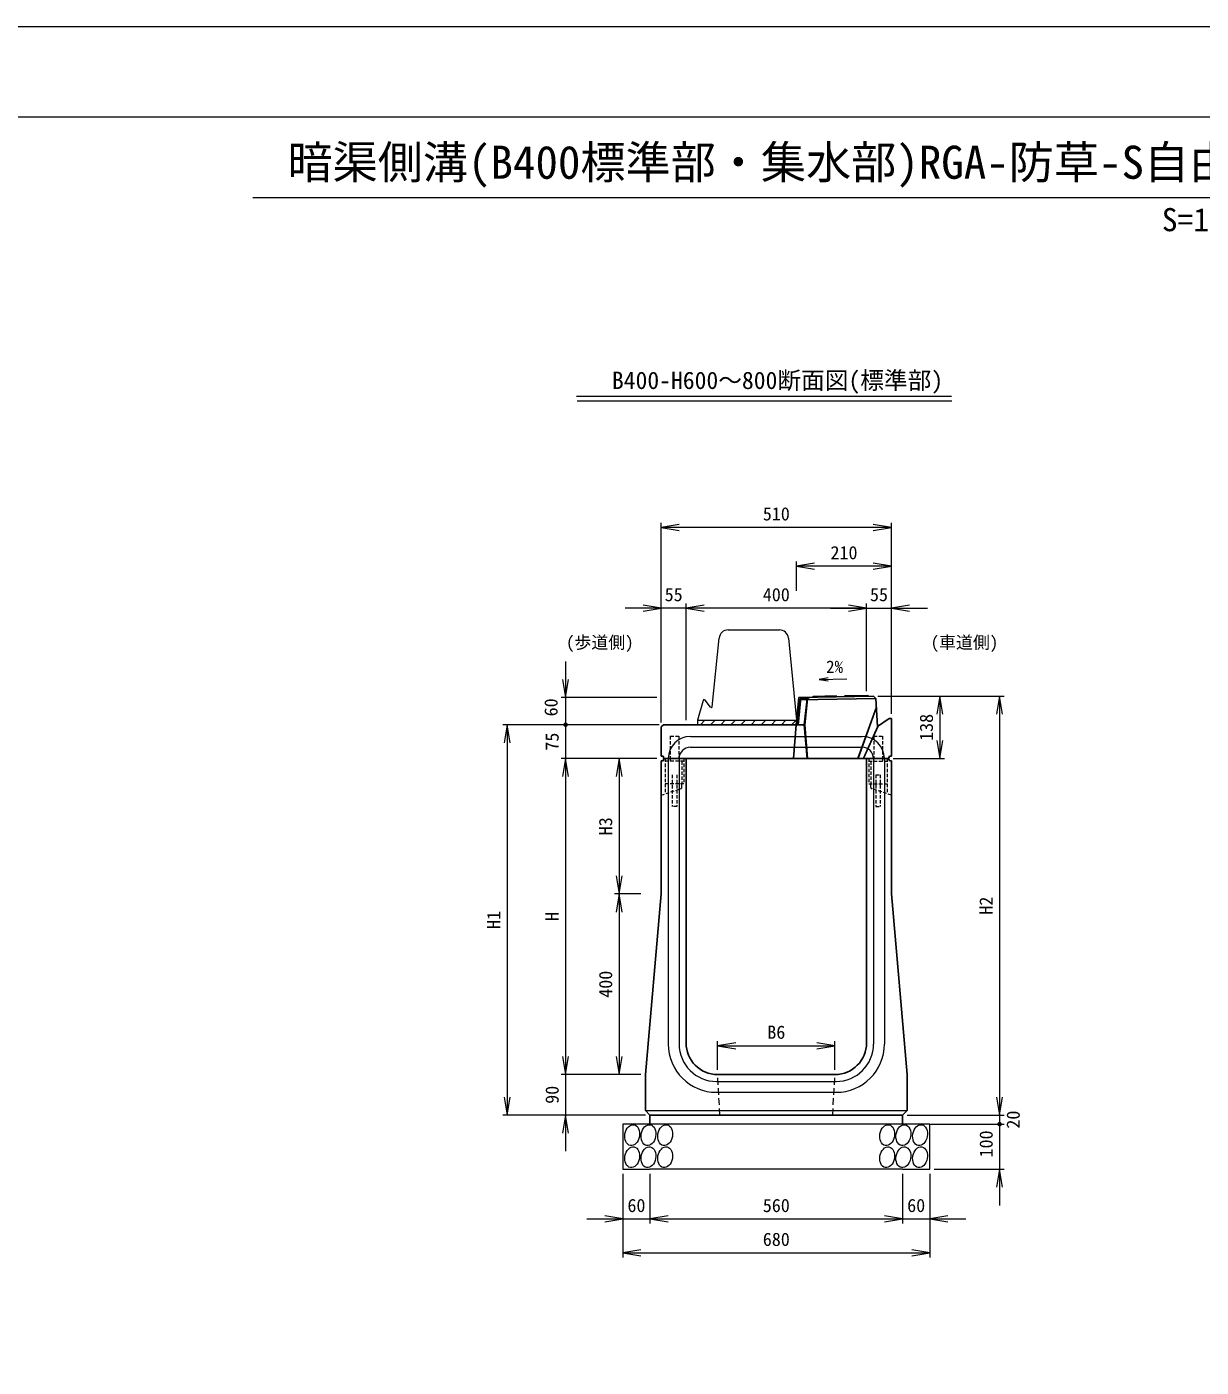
# Model space of a CAD drawing. Units: millimetres at full size, sheet at 1:20. Extents: x 0 to 8400, y 0 to 5940.
# Drawn here: x 2603 to 5206, y 2970 to 5940 of the extents above; entities that cross this region are included whole.
import ezdxf
from ezdxf.enums import TextEntityAlignment as Align

# ---------------------------------------------------------------- set-up
doc = ezdxf.new("R2010")
doc.units = ezdxf.units.MM
doc.header["$LTSCALE"] = 20
doc.linetypes.add('USER1', pattern=[0.5625, 0.375, -0.1875])
doc.linetypes.add('USER2', pattern=[1.125, 0.75, -0.375])
for name, color, linetype, lineweight in [('0_2', 7, 'Continuous', 25), ('1', 7, 'Continuous', 9), ('ACC(細線）', 4, 'USER1', 13), ('CON2(細線）', 6, 'Continuous', 13), ('CON（太線）', 1, 'Continuous', 25), ('WORKLAYER', 2, 'Continuous', 25), ('寸法線', 7, 'Continuous', 9), ('構造物-寸法', 7, 'Continuous', 9)]:
    doc.layers.add(name, color=color, linetype=linetype, lineweight=lineweight)
doc.styles.add('ＭＳ ゴシック', font='')
doc.styles.get('ＭＳ ゴシック').set_extended_font_data('MS Gothic')

# ---------------------------------------------------------------- blocks, each defined once
blk = doc.blocks.new('open_arrow')
at = {"color": 0, "linetype": 'Continuous', "lineweight": -2}
blk.add_lwpolyline([(7.5, 1.25), (0, 0), (7.5, -1.25)], dxfattribs=at)
blk = doc.blocks.new('filled_dot')
at = {"color": 0, "linetype": 'Continuous', "lineweight": -2, "const_width": 1.25}
blk.add_lwpolyline([(-0.625, 0, 1), (0.625, 0, 1)], format="xyb", close=True, dxfattribs=at)

msp = doc.modelspace()

# ---------------------------------------------------------------- linework, layer by layer
at = {"layer": '0_2', "lineweight": 13}
for p, q in [((4157.24, 4603.55), (4271.04, 4603.55)), ((4122.14, 4433.52), (4137.34, 4585.54)), ((4290.94, 4585.54), (4309.14, 4403.55)), ((4101.66, 4447.22), (4089.14, 4403.55)), ((4118.57, 4432.49), (4106.39, 4448.13)), ((4089.14, 4403.55), (4089.14, 4393.55)), ((4089.14, 4403.55), (4309.14, 4403.55))]:
    msp.add_line(p, q, dxfattribs=at)
at = {"layer": '0_2', "color": 3}
for p, q in [((4333.42, 4450.81), (4318.42, 4450.81)), ((4327.21, 4393.55), (4333.42, 4450.81)), ((4336.62, 4454.05), (4333.42, 4450.81)), ((4308.14, 4393.55), (4301.93, 4318.55)), ((4327.21, 4393.55), (4308.14, 4393.55)), ((4327.21, 4393.55), (4333.42, 4318.55))]:
    msp.add_line(p, q, dxfattribs=at)
at = {"layer": '0_2', "lineweight": 13}
for centre, radius, start, end in [((4157.24, 4583.55), 20, 90, 174.28941), ((4270.88, 4583.55), 20, 5.71059, 90), ((4104.26, 4446.47), 2.7, 37.91649, 164), ((4120.15, 4433.72), 2, 217.91649, 354.28941)]:
    msp.add_arc(centre, radius, start, end, dxfattribs=at)
at = {"layer": '1'}
for p, q in [((3821.47, 5121.33), (4652.36, 5121.33)), ((3822.59, 5111.24), (4653.48, 5111.24))]:
    msp.add_line(p, q, dxfattribs=at)
at = {"layer": 'ACC(細線）', "lineweight": 9}
for p, q in [((4029.14, 4368.55), (4048.14, 4368.55)), ((4029.14, 4368.55), (4029.14, 4318.55)), ((4048.14, 4368.55), (4048.14, 4318.55)), ((4480.14, 4368.55), (4499.14, 4368.55)), ((4480.14, 4368.55), (4480.14, 4318.55)), ((4499.14, 4368.55), (4499.14, 4318.55))]:
    msp.add_line(p, q, dxfattribs=at)
at = {"layer": 'ACC(細線）'}
for p, q in [((4059.14, 4318.55), (4018.14, 4318.55)), ((4018.14, 4318.55), (4018.14, 4262.55)), ((4059.14, 4318.55), (4018.14, 4318.55)), ((4059.14, 4318.55), (4018.14, 4318.55)), ((4059.14, 4312.55), (4018.14, 4312.55)), ((4028.64, 4318.55), (4028.64, 4312.55)), ((4048.64, 4318.55), (4048.64, 4312.55)), ((4054.64, 4312.55), (4054.64, 4262.55)), ((4059.14, 4318.55), (4059.14, 4262.55)), ((4469.14, 4318.55), (4510.14, 4318.55)), ((4469.14, 4318.55), (4469.14, 4262.55)), ((4469.14, 4318.55), (4510.14, 4318.55)), ((4469.14, 4318.55), (4510.14, 4318.55)), ((4469.14, 4312.55), (4510.14, 4312.55)), ((4473.64, 4312.55), (4473.64, 4262.55)), ((4479.64, 4318.55), (4479.64, 4312.55)), ((4499.64, 4318.55), (4499.64, 4312.55)), ((4510.14, 4318.55), (4510.14, 4262.55)), ((4033.64, 4282.55), (4033.64, 4212.55)), ((4043.64, 4282.55), (4043.64, 4212.55)), ((4484.64, 4282.55), (4484.64, 4212.55)), ((4484.64, 4282.55), (4494.64, 4282.55)), ((4494.64, 4282.55), (4494.64, 4212.55)), ((4009.14, 4237.55), (4052.57, 4251.87)), ((4018.14, 4262.55), (4018.14, 4240.52)), ((4059.14, 4262.55), (4018.14, 4262.55)), ((4054.64, 4254.72), (4054.64, 4262.55)), ((4469.14, 4262.55), (4510.14, 4262.55)), ((4473.64, 4254.72), (4473.64, 4262.55)), ((4519.14, 4237.55), (4475.7, 4251.87)), ((4510.14, 4262.55), (4510.14, 4240.52)), ((4043.64, 4212.55), (4033.64, 4212.55)), ((4484.64, 4212.55), (4494.64, 4212.55))]:
    msp.add_line(p, q, dxfattribs=at)
for centre, start, end in [((4051.64, 4254.72), 288.24585, 0), ((4476.64, 4254.72), 180, 251.75415)]:
    msp.add_arc(centre, 3, start, end, dxfattribs=at)
at = {"layer": 'CON2(細線）'}
for p, q in [((4073.64, 4367.55), (4454.64, 4367.55)), ((4073.64, 4343.55), (4454.64, 4343.55)), ((4024.64, 4318.55), (4024.64, 3686.05)), ((4048.64, 4318.55), (4048.64, 3686.05)), ((4479.64, 4318.55), (4479.64, 3686.05)), ((4503.64, 4318.55), (4503.64, 3686.05)), ((4131.64, 3603.05), (4396.64, 3603.05)), ((4131.64, 3579.05), (4396.64, 3579.05)), ((3974.14, 3538.55), (4554.14, 3538.55))]:
    msp.add_line(p, q, dxfattribs=at)
at = {"layer": 'CON2(細線）', "linetype": 'USER2'}
for p, q in [((4139.14, 3528.55), (4134.14, 3618.55)), ((4389.14, 3528.55), (4394.14, 3618.55))]:
    msp.add_line(p, q, dxfattribs=at)
at = {"layer": 'CON2(細線）'}
for centre, radius, start, end in [((4073.64, 4318.55), 49, 90, 180), ((4454.64, 4318.55), 49, 0, 90), ((4073.64, 4318.55), 25, 90, 180), ((4454.64, 4318.55), 25, 0, 90), ((4131.64, 3686.05), 107, 180, 270), ((4131.64, 3686.05), 83, 180, 270), ((4396.64, 3686.05), 107, 270, 0), ((4396.64, 3686.05), 83, 270, 0)]:
    msp.add_arc(centre, radius, start, end, dxfattribs=at)
at = {"layer": 'CON（太線）'}
for p, q in [((4314.14, 4453.65), (4479.42, 4456.8)), ((4346.14, 4456.26), (4397.14, 4457.23)), ((4416.14, 4457.59), (4467.14, 4458.56)), ((4479.42, 4456.8), (4484.44, 4451.8)), ((4314.14, 4453.65), (4308.14, 4393.55)), ((4315.16, 4450.81), (4309.47, 4393.87)), ((4318.67, 4453.73), (4312.66, 4393.55)), ((4484.44, 4451.8), (4488.08, 4389.31)), ((4514.14, 4407.55), (4488.08, 4389.31)), ((4519.14, 4407.55), (4514.14, 4407.55)), ((4519.14, 4407.55), (4519.14, 4323.55)), ((4014.14, 4393.55), (4009.14, 4388.55)), ((4009.14, 4388.55), (4009.14, 4323.55)), ((4014.14, 4393.55), (4308.14, 4393.55)), ((4487.88, 4392.83), (4489.6, 4390.37)), ((4013.14, 4323.55), (4009.14, 4323.55)), ((4013.14, 4313.55), (4009.14, 4313.55)), ((4009.14, 4313.55), (4009.14, 4018.55)), ((4013.14, 4323.55), (4015.14, 4318.55)), ((4013.14, 4313.55), (4015.14, 4318.55)), ((4015.14, 4318.55), (4064.14, 4318.55)), ((4015.14, 4318.55), (4064.14, 4318.55)), ((4015.14, 4318.55), (4064.14, 4318.55)), ((4015.14, 4318.55), (4513.14, 4318.55)), ((4064.14, 4318.55), (4064.14, 3688.55)), ((4464.14, 4318.55), (4513.14, 4318.55)), ((4464.14, 4318.55), (4464.14, 3688.55)), ((4464.14, 4318.55), (4513.14, 4318.55)), ((4464.14, 4318.55), (4513.14, 4318.55)), ((4515.14, 4323.55), (4513.14, 4318.55)), ((4515.14, 4313.55), (4513.14, 4318.55)), ((4515.14, 4313.55), (4513.14, 4318.55)), ((4515.14, 4323.55), (4519.14, 4323.55)), ((4515.14, 4313.55), (4519.14, 4313.55)), ((4515.14, 4313.55), (4519.14, 4313.55)), ((4519.14, 4313.55), (4519.14, 4018.55)), ((3974.14, 3618.55), (4009.14, 4018.55)), ((4554.14, 3618.55), (4519.14, 4018.55)), ((3974.14, 3618.55), (3974.14, 3538.55)), ((4394.14, 3618.55), (4134.14, 3618.55)), ((4554.14, 3618.55), (4554.14, 3538.55)), ((3974.14, 3538.55), (3984.14, 3528.55)), ((4544.14, 3528.55), (4554.14, 3538.55)), ((4544.14, 3528.55), (3984.14, 3528.55)), ((3984.14, 3528.55), (3984.14, 3508.55)), ((4544.14, 3528.55), (4544.14, 3508.55))]:
    msp.add_line(p, q, dxfattribs=at)
at = {"layer": 'CON（太線）', "color": 2}
msp.add_line((4313.63, 4448.54), (4484.44, 4451.8), dxfattribs=at)
at = {"layer": 'CON（太線）'}
for centre, start, end in [((4134.14, 3688.55), 180, 270), ((4394.14, 3688.55), 270, 0)]:
    msp.add_arc(centre, 70, start, end, dxfattribs=at)
at = {"layer": 'WORKLAYER', "color": 3}
msp.add_line((4312.66, 4393.55), (4318.67, 4453.73), dxfattribs=at)
at = {"layer": 'WORKLAYER'}
for p, q in [((4332.42, 4450.81), (4326.21, 4393.55)), ((4335.6, 4454.03), (4332.42, 4450.81)), ((4332.42, 4318.55), (4326.21, 4393.55))]:
    msp.add_line(p, q, dxfattribs=at)
at = {"layer": '寸法線'}
for p, q in [((4378.72, 4497.65), (4358.78, 4493.94)), ((4358.78, 4493.94), (4420.7, 4495.12)), ((4358.78, 4493.94), (4378.84, 4490.99))]:
    msp.add_line(p, q, dxfattribs=at)
at = {"layer": '構造物-寸法'}
for p, q in [((3104.05, 5561.58), (5721.45, 5561.58)), ((4009.14, 4398.55), (4009.14, 4840.88)), ((4519.14, 4830.88), (4009.14, 4830.88)), ((4519.14, 4417.55), (4519.14, 4840.88)), ((4309.14, 4690.53), (4309.14, 4754.88)), ((4519.14, 4549.05), (4519.14, 4754.88)), ((4519.14, 4744.88), (4309.14, 4744.88)), ((4144.13, 4651.93), (3929.14, 4651.93)), ((4009.14, 4398.55), (4009.14, 4661.93)), ((4064.13, 4403.55), (4064.13, 4661.93)), ((4064.13, 4403.55), (4064.13, 4661.93)), ((4464.14, 4651.93), (4064.13, 4651.93)), ((4384.14, 4651.93), (4599.14, 4651.93)), ((4464.14, 4468.51), (4464.14, 4661.93)), ((4464.14, 4468.16), (4464.14, 4661.93)), ((4519.14, 4417.55), (4519.14, 4661.93)), ((3797.1, 4533.65), (3797.1, 4393.55)), ((4489.42, 4456.8), (4769.06, 4456.8)), ((4489.42, 4456.8), (4636.68, 4456.8)), ((4626.68, 4456.8), (4626.68, 4318.55)), ((4759.06, 4456.8), (4759.06, 3528.55)), ((3999.14, 4453.65), (3787.1, 4453.65)), ((4315.16, 4450.81), (4318.34, 4450.49)), ((4485.58, 4432.56), (4444.28, 4318.55)), ((4485.71, 4429.99), (4445.34, 4318.55)), ((4096, 4393.55), (4106, 4403.55)), ((4118.45, 4393.55), (4128.45, 4403.55)), ((4140.9, 4393.55), (4150.9, 4403.55)), ((4163.35, 4393.55), (4173.35, 4403.55)), ((4185.8, 4393.55), (4195.8, 4403.55)), ((4208.25, 4393.55), (4218.25, 4403.55)), ((4230.7, 4393.55), (4240.7, 4403.55)), ((4253.15, 4393.55), (4263.15, 4403.55)), ((4275.61, 4393.55), (4285.6, 4403.55)), ((4298.06, 4393.55), (4308.06, 4403.55)), ((3964.14, 4393.55), (3657.64, 4393.55)), ((3667.64, 4393.55), (3667.64, 3528.55)), ((4004.14, 4393.55), (3787.1, 4393.55)), ((4004.14, 4393.55), (3787.1, 4393.55)), ((3797.1, 4393.55), (3797.1, 4238.55)), ((4308.14, 4393.55), (4327.21, 4393.55)), ((4312.66, 4393.55), (4309.47, 4393.87)), ((4488.07, 4389.41), (4456.55, 4318.55)), ((4489.6, 4390.37), (4457.65, 4318.55)), ((3964.14, 4318.55), (3787.1, 4318.55)), ((3999.14, 4318.55), (3787.1, 4318.55)), ((3797.1, 4318.55), (3797.1, 3618.55)), ((3964.14, 4318.55), (3905.68, 4318.55)), ((3915.68, 4318.55), (3915.68, 4018.55)), ((4523.14, 4318.55), (4636.68, 4318.55)), ((3964.14, 4018.55), (3905.68, 4018.55)), ((3964.14, 4018.55), (3905.68, 4018.55)), ((3915.68, 4018.55), (3915.68, 3618.55)), ((3797.1, 3698.55), (3797.1, 3448.55)), ((4134.14, 3628.55), (4134.14, 3692.33)), ((4394.14, 3628.55), (4394.14, 3692.33)), ((4134.14, 3682.33), (4394.14, 3682.33)), ((3964.14, 3618.55), (3787.1, 3618.55)), ((3964.14, 3618.55), (3787.1, 3618.55)), ((3964.14, 3618.55), (3905.68, 3618.55)), ((4759.06, 3608.55), (4759.06, 3428.55)), ((3974.14, 3528.55), (3657.64, 3528.55)), ((3974.14, 3528.55), (3787.1, 3528.55)), ((3984.14, 3508.55), (3924.14, 3508.55)), ((3924.14, 3508.55), (3924.14, 3408.55)), ((4544.14, 3508.55), (3984.14, 3508.55)), ((4604.14, 3508.55), (4544.14, 3508.55)), ((4554.14, 3528.55), (4769.06, 3528.55)), ((4554.14, 3528.55), (4769.06, 3528.55)), ((4604.14, 3408.55), (4604.14, 3508.55)), ((4606.12, 3508.55), (4769.06, 3508.55)), ((4614.14, 3508.55), (4769.06, 3508.55)), ((4759.06, 3508.55), (4759.06, 3328.55)), ((3924.14, 3408.55), (3984.14, 3408.55)), ((3924.14, 3398.55), (3924.14, 3288.39)), ((3924.14, 3398.55), (3924.14, 3213.39)), ((4544.14, 3408.55), (3984.14, 3408.55)), ((3984.14, 3398.55), (3984.14, 3288.39)), ((3984.14, 3398.55), (3984.14, 3288.39)), ((4544.14, 3408.55), (4604.14, 3408.55)), ((4544.14, 3398.55), (4544.14, 3288.39)), ((4544.14, 3398.55), (4544.14, 3288.39)), ((4604.14, 3398.55), (4604.14, 3288.39)), ((4604.14, 3398.55), (4604.14, 3213.39)), ((4614.14, 3408.55), (4769.06, 3408.55)), ((3844.14, 3298.39), (4064.14, 3298.39)), ((3984.14, 3298.39), (4544.14, 3298.39)), ((4464.14, 3298.39), (4684.14, 3298.39)), ((3924.14, 3223.39), (4604.14, 3223.39))]:
    msp.add_line(p, q, dxfattribs=at)
at = {"layer": '構造物-寸法', "color": 1}
for p, q in [((4344.14, 4454.22), (4346.14, 4456.26)), ((4397.14, 4457.23), (4399.14, 4455.27)), ((4414.14, 4455.55), (4416.14, 4457.59)), ((4467.14, 4458.56), (4470.09, 4456.62))]:
    msp.add_line(p, q, dxfattribs=at)
at = {"layer": '構造物-寸法', "color": 5}
for p, q in [((4485.58, 4432.56), (4444.28, 4318.55)), ((4457.65, 4318.55), (4489.6, 4390.37))]:
    msp.add_line(p, q, dxfattribs=at)
at = {"layer": '構造物-寸法', "color": 2}
msp.add_lwpolyline([(0, 5940), (0, 0), (8400, 0), (8400, 5940)], close=True, dxfattribs=at)
at = {"layer": '構造物-寸法'}
msp.add_lwpolyline([(200, 5740), (200, 200), (8200, 200), (8200, 5740)], close=True, dxfattribs=at)
for centre in [(3944.73, 3484.13), (3980.73, 3484.13), (4017.73, 3484.13), (4509.73, 3484.13), (4545.73, 3484.13), (4582.73, 3484.13), (3944.73, 3435.13), (3980.73, 3435.13), (4017.73, 3435.13), (4509.73, 3435.13), (4545.73, 3435.13), (4582.73, 3435.13)]:
    msp.add_ellipse(centre, major_axis=(-4.13, -22.89), ratio=0.698644, dxfattribs=at)

# ---------------------------------------------------------------- block references
at = {"layer": '構造物-寸法', "xscale": 5.33, "yscale": 5.33}
for p in [(4009.14, 4830.88), (4309.14, 4744.88), (4064.13, 4651.93), (4064.13, 4651.93), (4519.14, 4651.93), (4134.14, 3682.33), (3984.14, 3298.39), (3984.14, 3298.39), (4604.14, 3298.39), (3924.14, 3223.39)]:
    msp.add_blockref('open_arrow', p, dxfattribs=at)
at = {"layer": '構造物-寸法'}
for name, p, xscale, yscale, rotation in [('open_arrow', (4519.14, 4830.88), 5.33, 5.33, 180), ('open_arrow', (4519.14, 4744.88), 5.33, 5.33, 180), ('open_arrow', (4009.14, 4651.93), 5.33, 5.33, 180), ('open_arrow', (4464.14, 4651.93), 5.33, 5.33, 180), ('open_arrow', (4464.14, 4651.93), 5.33, 5.33, 180), ('open_arrow', (3797.1, 4453.65), 5.33, 5.33, 90), ('open_arrow', (4626.68, 4456.8), 5.33, 5.33, 270), ('open_arrow', (4759.06, 4456.8), 5.33, 5.33, 270), ('filled_dot', (3797.1, 4393.55), 4, 4, 270), ('filled_dot', (3797.1, 4393.55), 4, 4, 90), ('open_arrow', (3667.64, 4393.55), 5.33, 5.33, 270), ('open_arrow', (4626.68, 4318.55), 5.33, 5.33, 90), ('open_arrow', (3797.1, 4318.55), 5.33, 5.33, 270), ('open_arrow', (3797.1, 4318.55), 5.33, 5.33, 270), ('open_arrow', (3915.68, 4318.55), 5.33, 5.33, 270), ('open_arrow', (3915.68, 4018.55), 5.33, 5.33, 90), ('open_arrow', (3915.68, 4018.55), 5.33, 5.33, 270), ('open_arrow', (4394.14, 3682.33), 5.33, 5.33, 180), ('open_arrow', (3797.1, 3618.55), 5.33, 5.33, 90), ('open_arrow', (3797.1, 3618.55), 5.33, 5.33, 90), ('open_arrow', (3915.68, 3618.55), 5.33, 5.33, 90), ('open_arrow', (3667.64, 3528.55), 5.33, 5.33, 90), ('open_arrow', (4759.06, 3528.55), 5.33, 5.33, 90), ('open_arrow', (4759.06, 3528.55), 5.33, 5.33, 90), ('open_arrow', (3797.1, 3528.55), 5.33, 5.33, 270), ('filled_dot', (4759.06, 3508.55), 4, 4, 270), ('filled_dot', (4759.06, 3508.55), 4, 4, 270), ('open_arrow', (4759.06, 3408.55), 5.33, 5.33, 270), ('open_arrow', (3924.14, 3298.39), 5.33, 5.33, 180), ('open_arrow', (4544.14, 3298.39), 5.33, 5.33, 180), ('open_arrow', (4544.14, 3298.39), 5.33, 5.33, 180), ('open_arrow', (4604.14, 3223.39), 5.33, 5.33, 180)]:
    msp.add_blockref(name, p, dxfattribs=dict(at, xscale=xscale, yscale=yscale, rotation=rotation))

# ---------------------------------------------------------------- texts
at = {"layer": '寸法線', "style": 'ＭＳ ゴシック'}
for s, height, p in [('暗渠側溝(B400標準部・集水部)RGA-防草-S自由勾配型', 73.31, (3180.68, 5581.25)), ('S=1:20(A3印刷)', 51.32, (5118.55, 5471.64)), ('B400-H600～800断面図(標準部)', 38.49, (3899.79, 5125.87))]:
    msp.add_text(s, height=height, dxfattribs=at).set_placement(p, align=Align.BOTTOM_LEFT)
msp.add_text('2%', height=27.49, dxfattribs=at).set_placement((4393.33, 4500.1), align=Align.BOTTOM_CENTER)
at = {"layer": '構造物-寸法', "style": 'ＭＳ ゴシック'}
for s, height, p in [('510', 29.33, (4264.14, 4860.88)), ('210', 29.33, (4414.14, 4774.88)), ('55', 29.33, (4036.64, 4681.93)), ('400', 29.33, (4264.14, 4681.93)), ('55', 29.33, (4491.64, 4681.93)), ('(歩道側)', 27.49, (3872.99, 4575.99)), ('(車道側)', 27.49, (4681.1, 4575.99)), ('B6', 29.33, (4264.14, 3712.33)), ('60', 29.33, (3954.14, 3328.39)), ('560', 29.33, (4264.14, 3328.39)), ('60', 29.33, (4574.14, 3328.39)), ('680', 29.33, (4264.14, 3253.39))]:
    msp.add_text(s, height=height, dxfattribs=at).set_placement(p, align=Align.MIDDLE_CENTER)
for s, p in [('60', (3764.75, 4432.02)), ('138', (4596.68, 4387.67)), ('75', (3767.1, 4356.05)), ('H3', (3885.68, 4168.55)), ('H2', (4729.06, 3992.67)), ('H1', (3637.64, 3961.05)), ('H', (3767.1, 3968.55)), ('400', (3885.68, 3818.55)), ('90', (3767.1, 3573.55)), ('20', (4789.06, 3518.55)), ('100', (4729.06, 3464.66))]:
    msp.add_text(s, height=29.33, rotation=90, dxfattribs=at).set_placement(p, align=Align.MIDDLE_CENTER)

doc.saveas('drawing.dxf')
